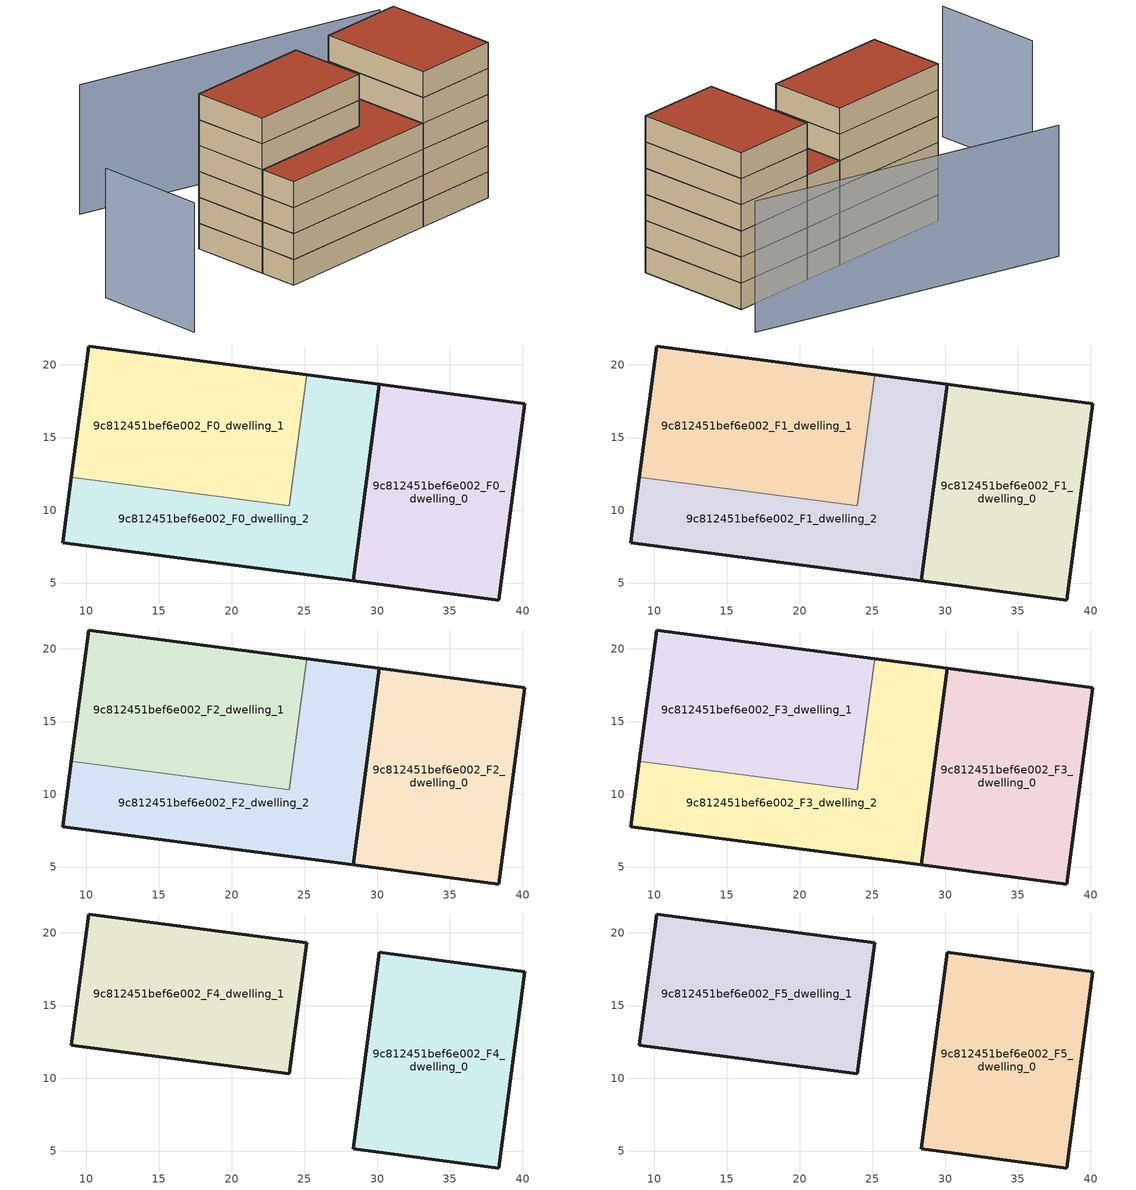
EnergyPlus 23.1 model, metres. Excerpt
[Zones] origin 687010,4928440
9c812451bef6e002_F0_dwelling_0
 floor ground (EU_floor_Construction): 38.37,3.83 40.15,17.33 30.16,18.65 28.38,5.15 z0
 wall outside (EU_wall_Construction): 38.37,3.83 28.38,5.15 30.16,18.65 40.15,17.33 38.37,3.83 z0:3
9c812451bef6e002_F0_dwelling_1
 floor ground (EU_floor_Construction): 23.97,10.31 25.16,19.31 10.17,21.29 8.99,12.28 z0
 wall outside (EU_wall_Construction): 8.99,12.28 10.17,21.29 25.16,19.31 z0:3
 wall to 9c812451bef6e002_F0_dwelling_2 (EU_wall_Construction): 25.16,19.31 23.97,10.31 8.99,12.28 z0:3
9c812451bef6e002_F0_dwelling_2
 floor ground (EU_floor_Construction): 28.38,5.15 30.16,18.65 25.16,19.31 23.97,10.31 8.99,12.28 8.39,7.78 z0
 wall outside (EU_wall_Construction): 25.16,19.31 30.16,18.65 28.38,5.15 8.39,7.78 8.99,12.28 z0:3
9c812451bef6e002_F1_dwelling_0
 floor to 9c812451bef6e002_F0_dwelling_0 (EU_floor_Construction): 38.37,3.83 40.15,17.33 30.16,18.65 28.38,5.15 z3
 wall outside (EU_wall_Construction): 38.37,3.83 28.38,5.15 30.16,18.65 40.15,17.33 38.37,3.83 z3:6
9c812451bef6e002_F1_dwelling_1
 floor to 9c812451bef6e002_F0_dwelling_1 (EU_floor_Construction): 23.97,10.31 25.16,19.31 10.17,21.29 8.99,12.28 z3
 wall outside (EU_wall_Construction): 8.99,12.28 10.17,21.29 25.16,19.31 z3:6
 wall to 9c812451bef6e002_F1_dwelling_2 (EU_wall_Construction): 25.16,19.31 23.97,10.31 8.99,12.28 z3:6
9c812451bef6e002_F1_dwelling_2
 floor to 9c812451bef6e002_F0_dwelling_2 (EU_floor_Construction): 28.38,5.15 30.16,18.65 25.16,19.31 23.97,10.31 8.99,12.28 8.39,7.78 z3
 wall outside (EU_wall_Construction): 25.16,19.31 30.16,18.65 28.38,5.15 8.39,7.78 8.99,12.28 z3:6
9c812451bef6e002_F2_dwelling_0
 floor to 9c812451bef6e002_F1_dwelling_0 (EU_floor_Construction): 38.37,3.83 40.15,17.33 30.16,18.65 28.38,5.15 z6
 wall outside (EU_wall_Construction): 38.37,3.83 28.38,5.15 30.16,18.65 40.15,17.33 38.37,3.83 z6:9
9c812451bef6e002_F2_dwelling_1
 floor to 9c812451bef6e002_F1_dwelling_1 (EU_floor_Construction): 23.97,10.31 25.16,19.31 10.17,21.29 8.99,12.28 z6
 wall outside (EU_wall_Construction): 8.99,12.28 10.17,21.29 25.16,19.31 z6:9
 wall to 9c812451bef6e002_F2_dwelling_2 (EU_wall_Construction): 25.16,19.31 23.97,10.31 8.99,12.28 z6:9
9c812451bef6e002_F2_dwelling_2
 floor to 9c812451bef6e002_F1_dwelling_2 (EU_floor_Construction): 28.38,5.15 30.16,18.65 25.16,19.31 23.97,10.31 8.99,12.28 8.39,7.78 z6
 wall outside (EU_wall_Construction): 25.16,19.31 30.16,18.65 28.38,5.15 8.39,7.78 8.99,12.28 z6:9
9c812451bef6e002_F3_dwelling_0
 floor to 9c812451bef6e002_F2_dwelling_0 (EU_floor_Construction): 38.37,3.83 40.15,17.33 30.16,18.65 28.38,5.15 z9
 wall outside (EU_wall_Construction): 38.37,3.83 28.38,5.15 30.16,18.65 40.15,17.33 38.37,3.83 z9:12
9c812451bef6e002_F3_dwelling_1
 floor to 9c812451bef6e002_F2_dwelling_1 (EU_floor_Construction): 23.97,10.31 25.16,19.31 10.17,21.29 8.99,12.28 z9
 wall outside (EU_wall_Construction): 8.99,12.28 10.17,21.29 25.16,19.31 z9:12
 wall to 9c812451bef6e002_F3_dwelling_2 (EU_wall_Construction): 25.16,19.31 23.97,10.31 8.99,12.28 z9:12
9c812451bef6e002_F3_dwelling_2
 floor to 9c812451bef6e002_F2_dwelling_2 (EU_floor_Construction): 28.38,5.15 30.16,18.65 25.16,19.31 23.97,10.31 8.99,12.28 8.39,7.78 z9
 wall outside (EU_wall_Construction): 25.16,19.31 30.16,18.65 28.38,5.15 8.39,7.78 8.99,12.28 z9:12
 roof outside (EU_roof_Construction): 30.16,18.65 28.38,5.15 8.39,7.78 8.99,12.28 23.97,10.31 25.16,19.31 z12
9c812451bef6e002_F4_dwelling_0
 floor to 9c812451bef6e002_F3_dwelling_0 (EU_floor_Construction): 38.37,3.83 40.15,17.33 30.16,18.65 28.38,5.15 z12
 wall outside (EU_wall_Construction): 38.37,3.83 28.38,5.15 30.16,18.65 40.15,17.33 38.37,3.83 z12:15
9c812451bef6e002_F4_dwelling_1
 floor to 9c812451bef6e002_F3_dwelling_1 (EU_floor_Construction): 23.97,10.31 25.16,19.31 10.17,21.29 8.99,12.28 z12
 wall outside (EU_wall_Construction): 10.17,21.29 25.16,19.31 23.97,10.31 8.99,12.28 10.17,21.29 z12:15
9c812451bef6e002_F5_dwelling_0
 floor to 9c812451bef6e002_F4_dwelling_0 (EU_floor_Construction): 38.37,3.83 40.15,17.33 30.16,18.65 28.38,5.15 z15
 wall outside (EU_wall_Construction): 38.37,3.83 28.38,5.15 30.16,18.65 40.15,17.33 38.37,3.83 z15:18
 roof outside (EU_roof_Construction): 40.15,17.33 38.37,3.83 28.38,5.15 30.16,18.65 z18
9c812451bef6e002_F5_dwelling_1
 floor to 9c812451bef6e002_F4_dwelling_1 (EU_floor_Construction): 23.97,10.31 25.16,19.31 10.17,21.29 8.99,12.28 z15
 wall outside (EU_wall_Construction): 10.17,21.29 25.16,19.31 23.97,10.31 8.99,12.28 10.17,21.29 z15:18
 roof outside (EU_roof_Construction): 25.16,19.31 23.97,10.31 8.99,12.28 10.17,21.29 z18
shading: -5.58,22.18 -7.3,9.57 / 43.92,21.74 10.15,36.62 z0:15
[Building]
EU S2 Campaign: North Axis=0; Terrain=City; Solar Distribution=FullExterior
[Site:Location]
Bologna: Latitude=44.5; Longitude=11.25; Time Zone=1; Elevation=37
[SizingPeriod:WeatherFileDays]
AnnualSizingPeriod: Begin Month=1; Begin Day of Month=1; End Month=12; End Day of Month=31; Day of Week for Start Day=Monday; Use Weather File Daylight Saving Period=No; Use Weather File Rain and Snow Indicators=No
[MATERIAL]
EU_InternalMass_Material: Roughness=MediumRough; Thickness=0.1; Conductivity=1; Density=1800; Specific Heat=900; Thermal Absorptance=0.9; Solar Absorptance=0.7; Visible Absorptance=0.7
[MATERIAL:NOMASS] Roughness=MediumRough; Thermal Absorptance=0.9; Solar Absorptance=0.7; Visible Absorptance=0.7
Name | Thermal Resistance
EU_wall_NoMass | 0.905828
EU_roof_NoMass | 0.37593
EU_floor_NoMass | 0.67114
[CONSTRUCTION]
EU_wall_Construction: EU_wall_NoMass
EU_roof_Construction: EU_roof_NoMass
EU_floor_Construction: EU_floor_NoMass
EU_InternalMass_Construction: EU_InternalMass_Material
[ZONE] Type=1; Multiplier=1; Ceiling Height=autocalculate; Floor Area=autocalculate; Part of Total Floor Area=Yes
Name | Volume
9c812451bef6e002_F0_dwelling_0; 9c812451bef6e002_F1_dwelling_0; 9c812451bef6e002_F2_dwelling_0; 9c812451bef6e002_F3_dwelling_0; 9c812451bef6e002_F4_dwelling_0; 9c812451bef6e002_F5_dwelling_0 | 411.912
9c812451bef6e002_F0_dwelling_1 | 411.867
9c812451bef6e002_F1_dwelling_1; 9c812451bef6e002_F2_dwelling_1; 9c812451bef6e002_F3_dwelling_1; 9c812451bef6e002_F4_dwelling_1; 9c812451bef6e002_F5_dwelling_1 | 411.868
9c812451bef6e002_F0_dwelling_2; 9c812451bef6e002_F1_dwelling_2; 9c812451bef6e002_F2_dwelling_2; 9c812451bef6e002_F3_dwelling_2 | 411.902
[INTERNALMASS] Construction=EU_InternalMass_Construction
Name | Zone or ZoneList | Surface Area
9c812451bef6e002_F0_dwelling_0_EU_InternalMass | 9c812451bef6e002_F0_dwelling_0 | 137.305
9c812451bef6e002_F0_dwelling_1_EU_InternalMass | 9c812451bef6e002_F0_dwelling_1 | 137.29
9c812451bef6e002_F0_dwelling_2_EU_InternalMass | 9c812451bef6e002_F0_dwelling_2 | 137.301
9c812451bef6e002_F1_dwelling_0_EU_InternalMass | 9c812451bef6e002_F1_dwelling_0 | 137.305
9c812451bef6e002_F1_dwelling_1_EU_InternalMass | 9c812451bef6e002_F1_dwelling_1 | 137.29
9c812451bef6e002_F1_dwelling_2_EU_InternalMass | 9c812451bef6e002_F1_dwelling_2 | 137.301
9c812451bef6e002_F2_dwelling_0_EU_InternalMass | 9c812451bef6e002_F2_dwelling_0 | 137.305
9c812451bef6e002_F2_dwelling_1_EU_InternalMass | 9c812451bef6e002_F2_dwelling_1 | 137.29
9c812451bef6e002_F2_dwelling_2_EU_InternalMass | 9c812451bef6e002_F2_dwelling_2 | 137.301
9c812451bef6e002_F3_dwelling_0_EU_InternalMass | 9c812451bef6e002_F3_dwelling_0 | 137.305
9c812451bef6e002_F3_dwelling_1_EU_InternalMass | 9c812451bef6e002_F3_dwelling_1 | 137.29
9c812451bef6e002_F3_dwelling_2_EU_InternalMass | 9c812451bef6e002_F3_dwelling_2 | 137.301
9c812451bef6e002_F4_dwelling_0_EU_InternalMass | 9c812451bef6e002_F4_dwelling_0 | 205.949
9c812451bef6e002_F4_dwelling_1_EU_InternalMass | 9c812451bef6e002_F4_dwelling_1 | 205.949
9c812451bef6e002_F5_dwelling_0_EU_InternalMass | 9c812451bef6e002_F5_dwelling_0 | 205.949
9c812451bef6e002_F5_dwelling_1_EU_InternalMass | 9c812451bef6e002_F5_dwelling_1 | 205.949
[OTHEREQUIPMENT] Fuel Type=Electricity; Design Level Calculation Method=Watts/Area; Power per Zone Floor Area=1; Fraction Latent=0; Fraction Radiant=0; Fraction Lost=0; Carbon Dioxide Generation Rate=0; EndUse Subcategory=EU_Step8_InternalGains
Name | Zone or ZoneList or Space or SpaceList | Schedule
EU_Step8_InternalGain_9c812451bef6e002_F0_dwelling_0_f000 | 9c812451bef6e002_F0_dwelling_0 | EU_Step8_GainSchedule_9c812451bef6e002_F0_dwelling_0_f000
EU_Step8_InternalGain_9c812451bef6e002_F0_dwelling_1_f000 | 9c812451bef6e002_F0_dwelling_1 | EU_Step8_GainSchedule_9c812451bef6e002_F0_dwelling_1_f000
EU_Step8_InternalGain_9c812451bef6e002_F0_dwelling_2_f000 | 9c812451bef6e002_F0_dwelling_2 | EU_Step8_GainSchedule_9c812451bef6e002_F0_dwelling_2_f000
EU_Step8_InternalGain_9c812451bef6e002_F1_dwelling_0_f000 | 9c812451bef6e002_F1_dwelling_0 | EU_Step8_GainSchedule_9c812451bef6e002_F1_dwelling_0_f000
EU_Step8_InternalGain_9c812451bef6e002_F1_dwelling_1_f000 | 9c812451bef6e002_F1_dwelling_1 | EU_Step8_GainSchedule_9c812451bef6e002_F1_dwelling_1_f000
EU_Step8_InternalGain_9c812451bef6e002_F1_dwelling_2_f000 | 9c812451bef6e002_F1_dwelling_2 | EU_Step8_GainSchedule_9c812451bef6e002_F1_dwelling_2_f000
EU_Step8_InternalGain_9c812451bef6e002_F2_dwelling_0_f000 | 9c812451bef6e002_F2_dwelling_0 | EU_Step8_GainSchedule_9c812451bef6e002_F2_dwelling_0_f000
EU_Step8_InternalGain_9c812451bef6e002_F2_dwelling_1_f000 | 9c812451bef6e002_F2_dwelling_1 | EU_Step8_GainSchedule_9c812451bef6e002_F2_dwelling_1_f000
EU_Step8_InternalGain_9c812451bef6e002_F2_dwelling_2_f000 | 9c812451bef6e002_F2_dwelling_2 | EU_Step8_GainSchedule_9c812451bef6e002_F2_dwelling_2_f000
EU_Step8_InternalGain_9c812451bef6e002_F3_dwelling_0_f000 | 9c812451bef6e002_F3_dwelling_0 | EU_Step8_GainSchedule_9c812451bef6e002_F3_dwelling_0_f000
EU_Step8_InternalGain_9c812451bef6e002_F3_dwelling_1_f000 | 9c812451bef6e002_F3_dwelling_1 | EU_Step8_GainSchedule_9c812451bef6e002_F3_dwelling_1_f000
EU_Step8_InternalGain_9c812451bef6e002_F3_dwelling_2_f000 | 9c812451bef6e002_F3_dwelling_2 | EU_Step8_GainSchedule_9c812451bef6e002_F3_dwelling_2_f000
EU_Step8_InternalGain_9c812451bef6e002_F4_dwelling_0_f000 | 9c812451bef6e002_F4_dwelling_0 | EU_Step8_GainSchedule_9c812451bef6e002_F4_dwelling_0_f000
EU_Step8_InternalGain_9c812451bef6e002_F4_dwelling_1_f000 | 9c812451bef6e002_F4_dwelling_1 | EU_Step8_GainSchedule_9c812451bef6e002_F4_dwelling_1_f000
EU_Step8_InternalGain_9c812451bef6e002_F5_dwelling_0_f000 | 9c812451bef6e002_F5_dwelling_0 | EU_Step8_GainSchedule_9c812451bef6e002_F5_dwelling_0_f000
EU_Step8_InternalGain_9c812451bef6e002_F5_dwelling_1_f000 | 9c812451bef6e002_F5_dwelling_1 | EU_Step8_GainSchedule_9c812451bef6e002_F5_dwelling_1_f000
[ZONEVENTILATION:DESIGNFLOWRATE] Schedule=EU_AlwaysOn; Design Flow Rate Calculation Method=AirChanges/Hour; Air Changes per Hour=0.73129; Ventilation Type=Natural; Fan Pressure Rise=0; Fan Total Efficiency=1; Constant Term Coefficient=1; Temperature Term Coefficient=0; Velocity Term Coefficient=0; Velocity Squared Term Coefficient=0; Minimum Indoor Temperature=-100; Maximum Indoor Temperature=100; Delta Temperature=-100; Minimum Outdoor Temperature=-100; Maximum Outdoor Temperature=100; Maximum Wind Speed=40
Name | Zone or ZoneList or Space or SpaceList
EU_ConstantAir_9c812451bef6e002_F0_dwelling_0 | 9c812451bef6e002_F0_dwelling_0
EU_ConstantAir_9c812451bef6e002_F0_dwelling_1 | 9c812451bef6e002_F0_dwelling_1
EU_ConstantAir_9c812451bef6e002_F0_dwelling_2 | 9c812451bef6e002_F0_dwelling_2
EU_ConstantAir_9c812451bef6e002_F1_dwelling_0 | 9c812451bef6e002_F1_dwelling_0
EU_ConstantAir_9c812451bef6e002_F1_dwelling_1 | 9c812451bef6e002_F1_dwelling_1
EU_ConstantAir_9c812451bef6e002_F1_dwelling_2 | 9c812451bef6e002_F1_dwelling_2
EU_ConstantAir_9c812451bef6e002_F2_dwelling_0 | 9c812451bef6e002_F2_dwelling_0
EU_ConstantAir_9c812451bef6e002_F2_dwelling_1 | 9c812451bef6e002_F2_dwelling_1
EU_ConstantAir_9c812451bef6e002_F2_dwelling_2 | 9c812451bef6e002_F2_dwelling_2
EU_ConstantAir_9c812451bef6e002_F3_dwelling_0 | 9c812451bef6e002_F3_dwelling_0
EU_ConstantAir_9c812451bef6e002_F3_dwelling_1 | 9c812451bef6e002_F3_dwelling_1
EU_ConstantAir_9c812451bef6e002_F3_dwelling_2 | 9c812451bef6e002_F3_dwelling_2
EU_ConstantAir_9c812451bef6e002_F4_dwelling_0 | 9c812451bef6e002_F4_dwelling_0
EU_ConstantAir_9c812451bef6e002_F4_dwelling_1 | 9c812451bef6e002_F4_dwelling_1
EU_ConstantAir_9c812451bef6e002_F5_dwelling_0 | 9c812451bef6e002_F5_dwelling_0
EU_ConstantAir_9c812451bef6e002_F5_dwelling_1 | 9c812451bef6e002_F5_dwelling_1
[HVACTEMPLATE:THERMOSTAT] Constant Heating Setpoint=20; Constant Cooling Setpoint=50
EU_HeatOnly_9c812451bef6e002_F0_dwelling_0; EU_HeatOnly_9c812451bef6e002_F0_dwelling_1; EU_HeatOnly_9c812451bef6e002_F0_dwelling_2; EU_HeatOnly_9c812451bef6e002_F1_dwelling_0; EU_HeatOnly_9c812451bef6e002_F1_dwelling_1; EU_HeatOnly_9c812451bef6e002_F1_dwelling_2; EU_HeatOnly_9c812451bef6e002_F2_dwelling_0; EU_HeatOnly_9c812451bef6e002_F2_dwelling_1; EU_HeatOnly_9c812451bef6e002_F2_dwelling_2; EU_HeatOnly_9c812451bef6e002_F3_dwelling_0; EU_HeatOnly_9c812451bef6e002_F3_dwelling_1; EU_HeatOnly_9c812451bef6e002_F3_dwelling_2; EU_HeatOnly_9c812451bef6e002_F4_dwelling_0; EU_HeatOnly_9c812451bef6e002_F4_dwelling_1; EU_HeatOnly_9c812451bef6e002_F5_dwelling_0; EU_HeatOnly_9c812451bef6e002_F5_dwelling_1
[HVACTEMPLATE:ZONE:IDEALLOADSAIRSYSTEM] System Availability Schedule=EU_AlwaysOn; Maximum Heating Supply Air Temperature=50; Minimum Cooling Supply Air Temperature=13; Maximum Heating Supply Air Humidity Ratio=0.0156; Minimum Cooling Supply Air Humidity Ratio=0.0077; Heating Limit=NoLimit; Cooling Limit=NoLimit; Heating Availability Schedule=EU_AlwaysOn; Cooling Availability Schedule=EU_CoolingOff; Dehumidification Control Type=ConstantSensibleHeatRatio; Cooling Sensible Heat Ratio=0.7; Dehumidification Setpoint=60; Humidification Control Type=None; Humidification Setpoint=30; Outdoor Air Method=None; Outdoor Air Flow Rate per Person=0.00944; Outdoor Air Flow Rate per Zone Floor Area=0; Outdoor Air Flow Rate per Zone=0; Demand Controlled Ventilation Type=None; Outdoor Air Economizer Type=NoEconomizer; Heat Recovery Type=None; Sensible Heat Recovery Effectiveness=0.7; Latent Heat Recovery Effectiveness=0.65
Name | Template Thermostat
9c812451bef6e002_F0_dwelling_0 | EU_HeatOnly_9c812451bef6e002_F0_dwelling_0
9c812451bef6e002_F0_dwelling_1 | EU_HeatOnly_9c812451bef6e002_F0_dwelling_1
9c812451bef6e002_F0_dwelling_2 | EU_HeatOnly_9c812451bef6e002_F0_dwelling_2
9c812451bef6e002_F1_dwelling_0 | EU_HeatOnly_9c812451bef6e002_F1_dwelling_0
9c812451bef6e002_F1_dwelling_1 | EU_HeatOnly_9c812451bef6e002_F1_dwelling_1
9c812451bef6e002_F1_dwelling_2 | EU_HeatOnly_9c812451bef6e002_F1_dwelling_2
9c812451bef6e002_F2_dwelling_0 | EU_HeatOnly_9c812451bef6e002_F2_dwelling_0
9c812451bef6e002_F2_dwelling_1 | EU_HeatOnly_9c812451bef6e002_F2_dwelling_1
9c812451bef6e002_F2_dwelling_2 | EU_HeatOnly_9c812451bef6e002_F2_dwelling_2
9c812451bef6e002_F3_dwelling_0 | EU_HeatOnly_9c812451bef6e002_F3_dwelling_0
9c812451bef6e002_F3_dwelling_1 | EU_HeatOnly_9c812451bef6e002_F3_dwelling_1
9c812451bef6e002_F3_dwelling_2 | EU_HeatOnly_9c812451bef6e002_F3_dwelling_2
9c812451bef6e002_F4_dwelling_0 | EU_HeatOnly_9c812451bef6e002_F4_dwelling_0
9c812451bef6e002_F4_dwelling_1 | EU_HeatOnly_9c812451bef6e002_F4_dwelling_1
9c812451bef6e002_F5_dwelling_0 | EU_HeatOnly_9c812451bef6e002_F5_dwelling_0
9c812451bef6e002_F5_dwelling_1 | EU_HeatOnly_9c812451bef6e002_F5_dwelling_1
[SIZING:ZONE] Zone Cooling Design Supply Air Temperature Input Method=SupplyAirTemperature; Zone Cooling Design Supply Air Temperature=13; Zone Heating Design Supply Air Temperature Input Method=SupplyAirTemperature; Zone Heating Design Supply Air Temperature=50; Zone Cooling Design Supply Air Humidity Ratio=0.008; Zone Heating Design Supply Air Humidity Ratio=0.008; Cooling Design Air Flow Method=DesignDay; Cooling Design Air Flow Rate=0; Cooling Minimum Air Flow per Zone Floor Area=0.000762; Cooling Minimum Air Flow=0; Cooling Minimum Air Flow Fraction=0.2; Heating Design Air Flow Method=DesignDay; Heating Design Air Flow Rate=0; Heating Maximum Air Flow per Zone Floor Area=0.002032; Heating Maximum Air Flow=0.141576; Heating Maximum Air Flow Fraction=0.3; Account for Dedicated Outdoor Air System=No; Dedicated Outdoor Air System Control Strategy=NeutralSupplyAir; Dedicated Outdoor Air Low Setpoint Temperature for Design=autosize; Dedicated Outdoor Air High Setpoint Temperature for Design=autosize; Zone Load Sizing Method=Sensible Load Only No Latent Load; Zone Latent Cooling Design Supply Air Humidity Ratio Input Method=HumidityRatioDifference; Zone Cooling Design Supply Air Humidity Ratio Difference=0.005; Zone Latent Heating Design Supply Air Humidity Ratio Input Method=HumidityRatioDifference; Zone Humidification Design Supply Air Humidity Ratio Difference=0.005
9c812451bef6e002_F0_dwelling_0; 9c812451bef6e002_F0_dwelling_1; 9c812451bef6e002_F0_dwelling_2; 9c812451bef6e002_F1_dwelling_0; 9c812451bef6e002_F1_dwelling_1; 9c812451bef6e002_F1_dwelling_2; 9c812451bef6e002_F2_dwelling_0; 9c812451bef6e002_F2_dwelling_1; 9c812451bef6e002_F2_dwelling_2; 9c812451bef6e002_F3_dwelling_0; 9c812451bef6e002_F3_dwelling_1; 9c812451bef6e002_F3_dwelling_2; 9c812451bef6e002_F4_dwelling_0; 9c812451bef6e002_F4_dwelling_1; 9c812451bef6e002_F5_dwelling_0; 9c812451bef6e002_F5_dwelling_1
[SCHEDULE:CONSTANT]
Name | Hourly Value
EU_AlwaysOn | 1
EU_CoolingOff | 0
[SCHEDULE:FILE] Column Number=1; Rows to Skip at Top=0; Number of Hours of Data=8760; Column Separator=Comma; Interpolate to Timestep=No; Minutes per Item=60; Adjust Schedule for Daylight Savings=Yes
Name | File
EU_Step8_GainSchedule_9c812451bef6e002_F0_dwelling_0_f000 | ../../schedules/9c812451bef6e002/9c812451bef6e002_F0_dwelling_0_f000_gain.csv
EU_Step8_GainSchedule_9c812451bef6e002_F0_dwelling_1_f000 | ../../schedules/9c812451bef6e002/9c812451bef6e002_F0_dwelling_1_f000_gain.csv
EU_Step8_GainSchedule_9c812451bef6e002_F0_dwelling_2_f000 | ../../schedules/9c812451bef6e002/9c812451bef6e002_F0_dwelling_2_f000_gain.csv
EU_Step8_GainSchedule_9c812451bef6e002_F1_dwelling_0_f000 | ../../schedules/9c812451bef6e002/9c812451bef6e002_F1_dwelling_0_f000_gain.csv
EU_Step8_GainSchedule_9c812451bef6e002_F1_dwelling_1_f000 | ../../schedules/9c812451bef6e002/9c812451bef6e002_F1_dwelling_1_f000_gain.csv
EU_Step8_GainSchedule_9c812451bef6e002_F1_dwelling_2_f000 | ../../schedules/9c812451bef6e002/9c812451bef6e002_F1_dwelling_2_f000_gain.csv
EU_Step8_GainSchedule_9c812451bef6e002_F2_dwelling_0_f000 | ../../schedules/9c812451bef6e002/9c812451bef6e002_F2_dwelling_0_f000_gain.csv
EU_Step8_GainSchedule_9c812451bef6e002_F2_dwelling_1_f000 | ../../schedules/9c812451bef6e002/9c812451bef6e002_F2_dwelling_1_f000_gain.csv
EU_Step8_GainSchedule_9c812451bef6e002_F2_dwelling_2_f000 | ../../schedules/9c812451bef6e002/9c812451bef6e002_F2_dwelling_2_f000_gain.csv
EU_Step8_GainSchedule_9c812451bef6e002_F3_dwelling_0_f000 | ../../schedules/9c812451bef6e002/9c812451bef6e002_F3_dwelling_0_f000_gain.csv
EU_Step8_GainSchedule_9c812451bef6e002_F3_dwelling_1_f000 | ../../schedules/9c812451bef6e002/9c812451bef6e002_F3_dwelling_1_f000_gain.csv
EU_Step8_GainSchedule_9c812451bef6e002_F3_dwelling_2_f000 | ../../schedules/9c812451bef6e002/9c812451bef6e002_F3_dwelling_2_f000_gain.csv
EU_Step8_GainSchedule_9c812451bef6e002_F4_dwelling_0_f000 | ../../schedules/9c812451bef6e002/9c812451bef6e002_F4_dwelling_0_f000_gain.csv
EU_Step8_GainSchedule_9c812451bef6e002_F4_dwelling_1_f000 | ../../schedules/9c812451bef6e002/9c812451bef6e002_F4_dwelling_1_f000_gain.csv
EU_Step8_GainSchedule_9c812451bef6e002_F5_dwelling_0_f000 | ../../schedules/9c812451bef6e002/9c812451bef6e002_F5_dwelling_0_f000_gain.csv
EU_Step8_GainSchedule_9c812451bef6e002_F5_dwelling_1_f000 | ../../schedules/9c812451bef6e002/9c812451bef6e002_F5_dwelling_1_f000_gain.csv
